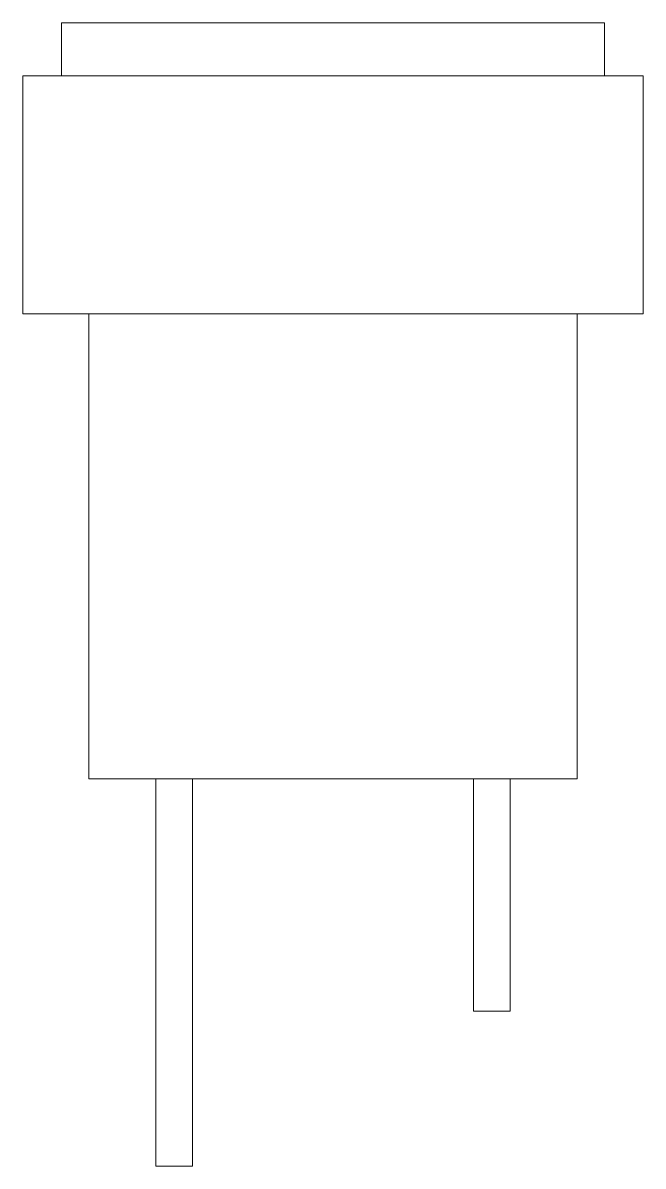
# Model space of a CAD drawing. Header units: centimetres. Extents: x -11.01 to -9.99, y -15.79 to -13.91.
import ezdxf

# ---------------------------------------------------------------- set-up
doc = ezdxf.new("R2010")
doc.units = ezdxf.units.CM
doc.header["$MEASUREMENT"] = 0
doc.layers.add('Layer 1', color=7, linetype='Continuous')

msp = doc.modelspace()

# ---------------------------------------------------------------- linework, layer by layer
at = {"layer": 'Layer 1', "lineweight": 20}
for points in [[(-10.94452, -14), (-10.05552, -14), (-10.05552, -13.913), (-10.94452, -13.913), (-10.94452, -14)], [(-11.00799, -14.39), (-9.99199, -14.39), (-9.99199, -14), (-11.00799, -14), (-11.00799, -14.39)], [(-10.9, -15.152), (-10.1, -15.152), (-10.1, -14.39), (-10.9, -14.39), (-10.9, -15.152)], [(-10.79, -15.787), (-10.73, -15.787), (-10.73, -15.152), (-10.79, -15.152), (-10.79, -15.787)], [(-10.27, -15.533), (-10.21, -15.533), (-10.21, -15.152), (-10.27, -15.152), (-10.27, -15.533)]]:
    msp.add_lwpolyline(points, close=True, dxfattribs=at)

doc.saveas('drawing.dxf')
